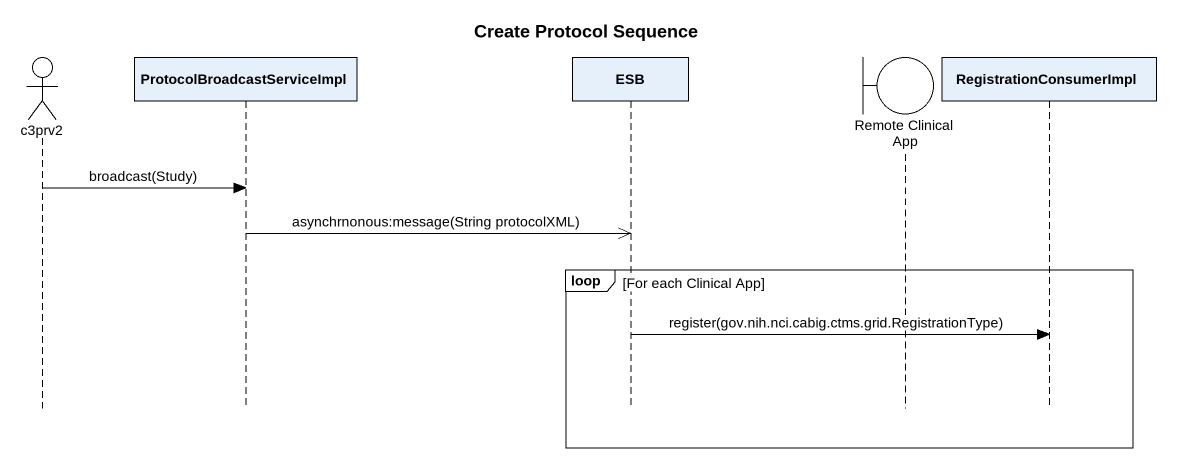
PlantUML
@startuml
title Create Protocol Sequence
hide footbox
actor c3prv2
participant ProtocolBroadcastServiceImpl
participant ESB
boundary "Remote Clinical App" as Remote_Clinical_App
participant RegistrationConsumerImpl

c3prv2 -> ProtocolBroadcastServiceImpl : broadcast(Study)
ProtocolBroadcastServiceImpl ->> ESB : asynchrnonous:message(String protocolXML)
loop For each Clinical App
  ESB -> RegistrationConsumerImpl : register(gov.nih.nci.cabig.ctms.grid.RegistrationType)
end
@enduml
